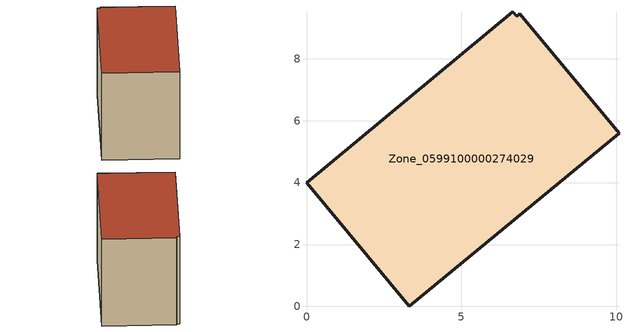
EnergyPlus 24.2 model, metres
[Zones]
Zone_0599100000274029
 floor ground (C_G): 6.67,9.52 6.79,9.37 6.89,9.45 10.09,5.6 3.31,0 0,4 z0
 wall outside (C_F): 3.31,0 10.09,5.6 6.89,9.45 6.79,9.37 6.67,9.52 0,4 3.31,0 z0:6.68
 roof outside (C_R): 6.79,9.37 6.67,9.52 0,4 3.31,0 10.09,5.6 6.89,9.45 z6.68
[BUILDING]
Pand.0599100000274029: North Axis=0; Terrain=City; Loads Convergence Tolerance Value=0.04; Temperature Convergence Tolerance Value=0.4; Solar Distribution=FullExterior; Maximum Number of Warmup Days=25; Minimum Number of Warmup Days=1
[Site:Location]
Rotterdam.The.Hague.AP_ZH_NLD Design_Conditions: Latitude=51.96; Longitude=4.45; Time Zone=1; Elevation=-4.5
[SITE:GROUNDTEMPERATURE:BUILDINGSURFACE]
18, 18, 18, 18, 18, 18, 18, 18, 18, 18, 18, 18
[MATERIAL] Thermal Absorptance=0.9; Solar Absorptance=0.7; Visible Absorptance=0.7
Name | Roughness | Thickness | Conductivity | Density | Specific Heat
G.TI.1946 | MediumSmooth | 0.15 | 1 | 540 | 1210
F.TI.1946 | Rough | 0.3 | 0.857143 | 1920 | 840
R.TI.1946 | MediumRough | 0.2 | 0.1 | 1500 | 1000
[CONSTRUCTION]
C_G: G.TI.1946
C_F: F.TI.1946
C_R: R.TI.1946
[ZONE]
Zone_0599100000274029: Type=1; Multiplier=1; Ceiling Height=Autocalculate; Volume=Autocalculate; Floor Area=autocalculate; Part of Total Floor Area=Yes
[ZONEINFILTRATION:DESIGNFLOWRATE]
Infil_Zone_0599100000274029: Zone or ZoneList or Space or SpaceList=Zone_0599100000274029; Schedule=AlwaysOn; Design Flow Rate Calculation Method=Flow/Area; Flow Rate per Floor Area=0.003; Constant Term Coefficient=1; Temperature Term Coefficient=0; Velocity Term Coefficient=0; Velocity Squared Term Coefficient=0
[HVACTEMPLATE:ZONE:IDEALLOADSAIRSYSTEM]
Zone_0599100000274029: Maximum Heating Supply Air Temperature=50; Minimum Cooling Supply Air Temperature=13; Maximum Heating Supply Air Humidity Ratio=0.0156; Minimum Cooling Supply Air Humidity Ratio=0.0077; Heating Limit=NoLimit; Cooling Limit=NoLimit; Dehumidification Control Type=ConstantSensibleHeatRatio; Cooling Sensible Heat Ratio=0.7; Dehumidification Setpoint=60; Humidification Control Type=None; Humidification Setpoint=30; Outdoor Air Method=None; Outdoor Air Flow Rate per Person=0.00944; Outdoor Air Flow Rate per Zone Floor Area=0; Outdoor Air Flow Rate per Zone=0; Demand Controlled Ventilation Type=None; Outdoor Air Economizer Type=NoEconomizer; Heat Recovery Type=None; Sensible Heat Recovery Effectiveness=0.7; Latent Heat Recovery Effectiveness=0.65
[ZONECONTROL:THERMOSTAT]
ThermostatControl_Zone_0599100000274029: Zone or ZoneList=Zone_0599100000274029; Control Type Schedule=DualSetpointControlType; Control 1=Thermostat_Zone_0599100000274029; Temperature Difference Between Cutout And Setpoint=0
[THERMOSTATSETPOINT:DUALSETPOINT]
Thermostat_Zone_0599100000274029: Heating Setpoint Temperature Schedule=HeatingSetpoint_Zone_0599100000274029; Cooling Setpoint Temperature Schedule=CoolingSetpoint_Zone_0599100000274029
[SCHEDULE:COMPACT]
HeatingSetpoint_Zone_0599100000274029: Through: 12/31, For: AllDays, Until: 24:00, 21
CoolingSetpoint_Zone_0599100000274029: Through: 12/31, For: AllDays, Until: 24:00, 24
DualSetpointControlType: Through: 12/31, For: AllDays, Until: 24:00, 4
AlwaysOn: Through: 12/31, For: AllDays, Until: 24:00, 1
